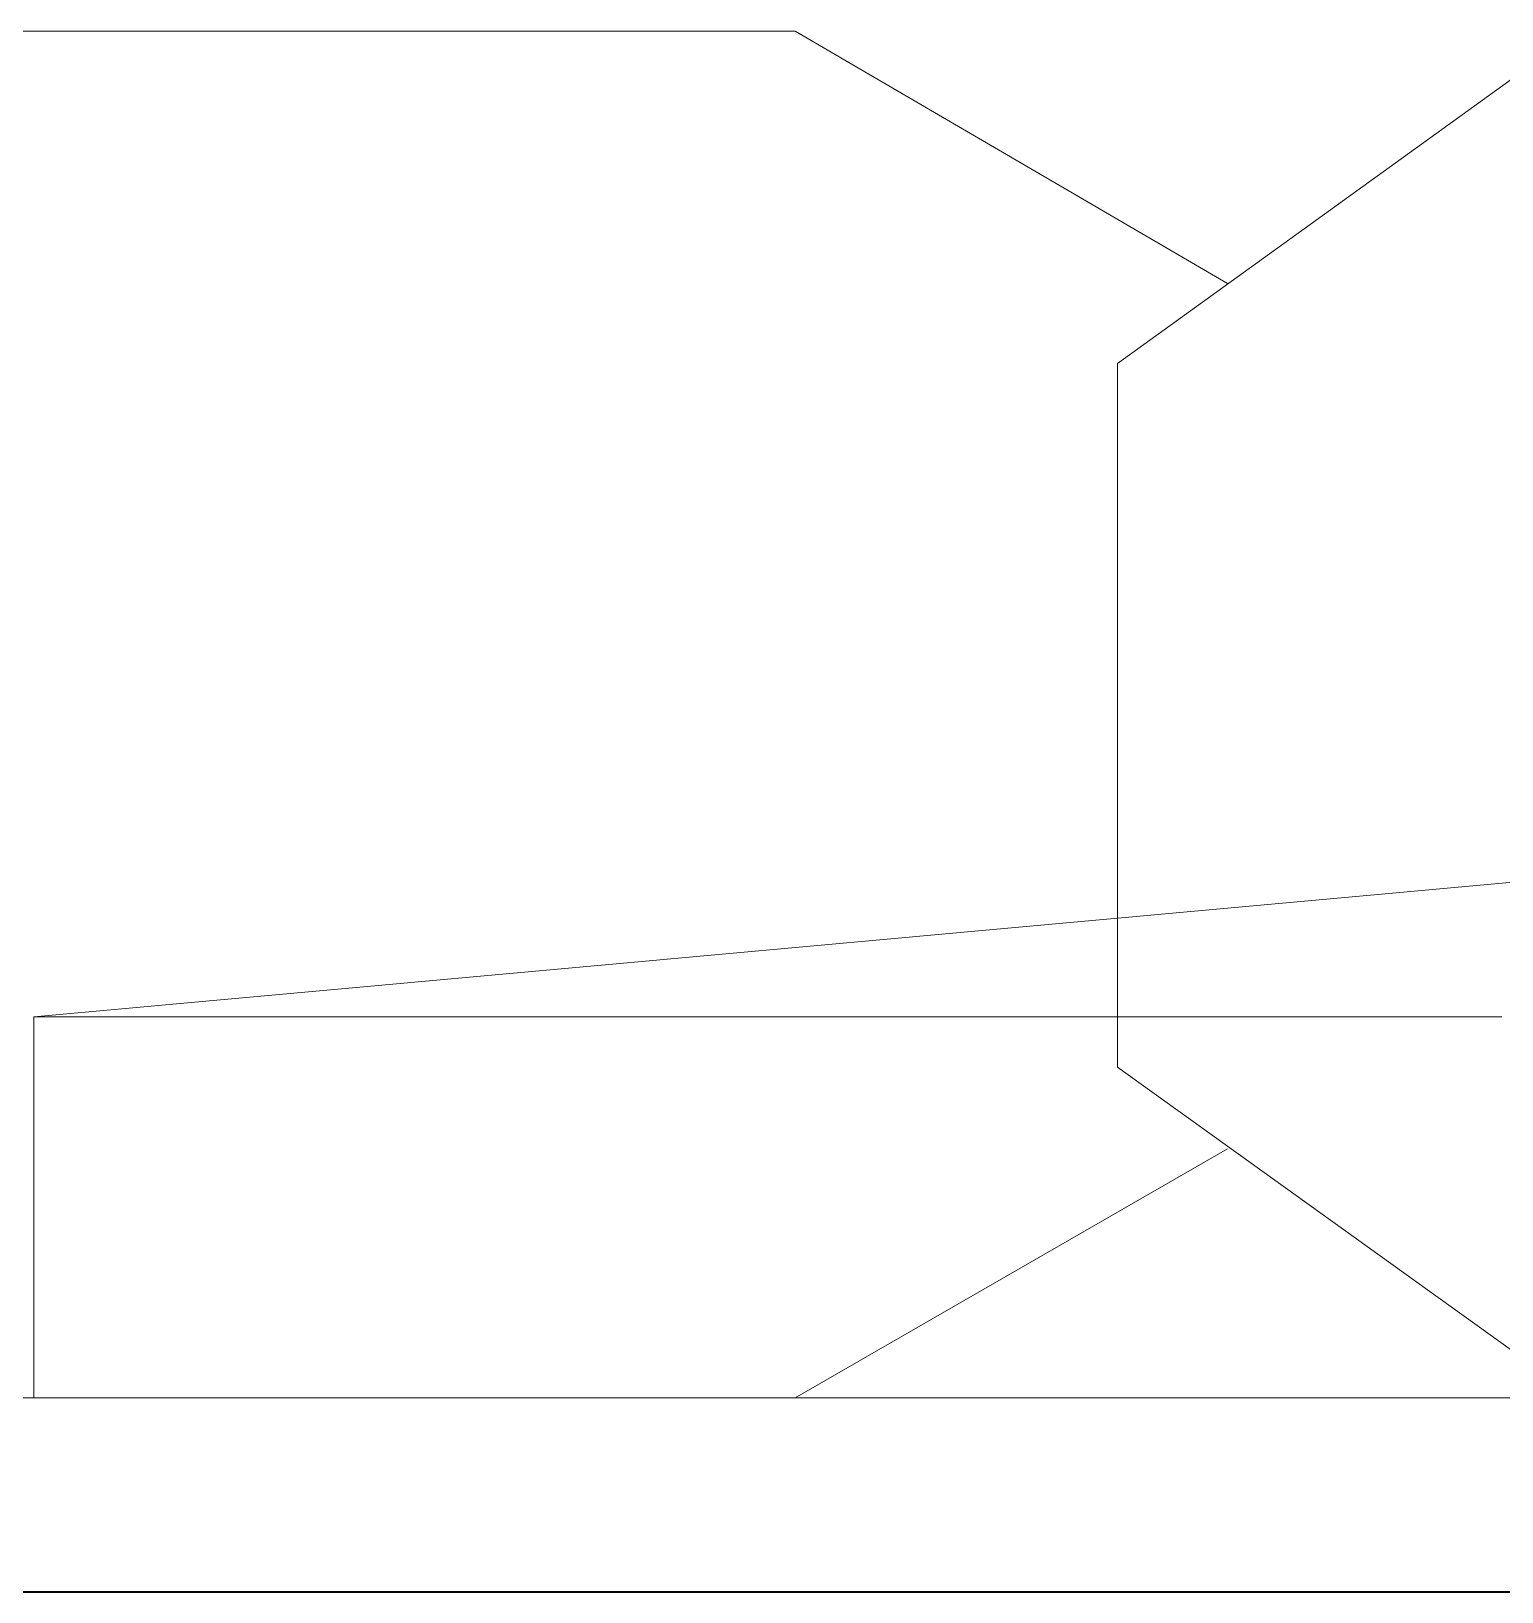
# Model space of a CAD drawing. Extents: x 65572 to 72871, y 30718 to 33858.
# Drawn here: x 66336.454 to 66340.242, y 33416.081 to 33420.102 of the extents above; entities that cross this region are included whole.
import ezdxf

# ---------------------------------------------------------------- set-up
doc = ezdxf.new("R2010")
doc.units = 0
doc.header["$LTSCALE"] = 0.5
doc.header["$MEASUREMENT"] = 0
doc.layers.get('0').update_dxf_attribs({"color": 20, "linetype": 'CONTINUOUS'})
for name, color, linetype, lineweight in [('Framing', 142, 'CONTINUOUS', 13), ('Layout', 154, 'CONTINUOUS', 5), ('Structure', 7, 'CONTINUOUS', 40)]:
    doc.layers.add(name, color=color, linetype=linetype, lineweight=lineweight)

# ---------------------------------------------------------------- blocks, each defined once
blk = doc.blocks.new('12fstg01')
at = {"color": 0, "linetype": 'ByBlock'}
for p, q in [((0.119707, 0.073992), (0.163991, 0.073992)), ((0.163991, 0.073992), (0.187379, 0.060338)), ((0.181428, 0.056002), (0.206338, 0.073992)), ((0.181428, 0.017898), (0.181428, 0.056002)), ((0.206338, 0), (0.181428, 0.017898)), ((0.163991, 0), (0.187379, 0.01347)), ((0.119707, 0), (0.163991, 0))]:
    blk.add_line(p, q, dxfattribs=at)

msp = doc.modelspace()

# ---------------------------------------------------------------- linework, layer by layer
at = {"layer": 'Framing'}
msp.add_line((65916.121008, 33416.58061), (66520.623975, 33416.58061), dxfattribs=at)
at = {"layer": 'Layout', "linetype": 'ByBlock'}
for p, q in [((66336.461139, 33417.562344), (66347.461193, 33418.562349)), ((66336.461139, 33416.58061), (66336.461139, 33417.562344))]:
    msp.add_line(p, q, dxfattribs=at)
at = {"layer": 'Layout', "linetype": 'ByBlock', "flags": 128}
msp.add_lwpolyline([(66336.461139, 33417.562344), (66336.46183, 33417.562344), (66336.46252, 33417.562344), (66336.463211, 33417.562344), (66336.463902, 33417.562344), (66336.464593, 33417.562344), (66336.465284, 33417.562344), (66336.465975, 33417.562344), (66336.466666, 33417.562344), (66336.467356, 33417.562344), (66336.468047, 33417.562344), (66336.468738, 33417.562344), (66336.469429, 33417.562344), (66336.47012, 33417.562344), (66336.470811, 33417.562344), (66336.471502, 33417.562344), (66336.472192, 33417.562344), (66336.472883, 33417.562344), (66336.473574, 33417.562344), (66336.474265, 33417.562344), (66336.474956, 33417.562344), (66336.475647, 33417.562344), (66336.476338, 33417.562344), (66336.477028, 33417.562344), (66336.477719, 33417.562344), (66336.47841, 33417.562344), (66336.479101, 33417.562344), (66336.479792, 33417.562344), (66336.480483, 33417.562344), (66336.481173, 33417.562344), (66336.481864, 33417.562344), (66336.482555, 33417.562344), (66336.483246, 33417.562344), (66336.483937, 33417.562344), (66336.484628, 33417.562344), (66336.485319, 33417.562344), (66336.486009, 33417.562344), (66336.4867, 33417.562344), (66336.487391, 33417.562344), (66336.488082, 33417.562344), (66336.488773, 33417.562344), (66336.489464, 33417.562344), (66336.490155, 33417.562344), (66336.490845, 33417.562344), (66336.491536, 33417.562344), (66336.492227, 33417.562344), (66336.492918, 33417.562344), (66336.493609, 33417.562344), (66336.4943, 33417.562344), (66336.494991, 33417.562344), (66336.495681, 33417.562344), (66336.496372, 33417.562344), (66336.497063, 33417.562344), (66336.497754, 33417.562344), (66336.498445, 33417.562344), (66336.499136, 33417.562344), (66336.499827, 33417.562344), (66336.500517, 33417.562344), (66336.501208, 33417.562344), (66336.501899, 33417.562344), (66336.50259, 33417.562344), (66336.503281, 33417.562344), (66336.503972, 33417.562344), (66336.504663, 33417.562344), (66336.505353, 33417.562344), (66336.506044, 33417.562344), (66336.506735, 33417.562344), (66336.507426, 33417.562344), (66336.508117, 33417.562344), (66336.508808, 33417.562344), (66336.509498, 33417.562344), (66336.510189, 33417.562344), (66336.51088, 33417.562344), (66336.511571, 33417.562344), (66336.512262, 33417.562344), (66336.512953, 33417.562344), (66336.513644, 33417.562344), (66336.514334, 33417.562344), (66336.515025, 33417.562344), (66336.515716, 33417.562344), (66336.516407, 33417.562344), (66336.517098, 33417.562344), (66336.517789, 33417.562344), (66336.51848, 33417.562344), (66336.51917, 33417.562344), (66336.519861, 33417.562344), (66336.520552, 33417.562344), (66336.521243, 33417.562344), (66336.521934, 33417.562344), (66336.522625, 33417.562344), (66336.523316, 33417.562344), (66336.524006, 33417.562344), (66336.524697, 33417.562344), (66336.525388, 33417.562344), (66336.526079, 33417.562344), (66336.52677, 33417.562344), (66336.527461, 33417.562344), (66336.528152, 33417.562344), (66336.528842, 33417.562344), (66336.529533, 33417.562344), (66336.530224, 33417.562344), (66336.530915, 33417.562344), (66336.531606, 33417.562344), (66336.532297, 33417.562344), (66336.532987, 33417.562344), (66336.533678, 33417.562344), (66336.534369, 33417.562344), (66336.53506, 33417.562344), (66336.535751, 33417.562344), (66336.536442, 33417.562344), (66336.537133, 33417.562344), (66336.537823, 33417.562344), (66336.538514, 33417.562344), (66336.539205, 33417.562344), (66336.539896, 33417.562344), (66336.540587, 33417.562344), (66336.541278, 33417.562344), (66336.541969, 33417.562344), (66336.542659, 33417.562344), (66336.54335, 33417.562344), (66336.544041, 33417.562344), (66336.544732, 33417.562344), (66336.545423, 33417.562344), (66336.546114, 33417.562344), (66336.546805, 33417.562344), (66336.547495, 33417.562344), (66336.548186, 33417.562344), (66336.548877, 33417.562344), (66336.549568, 33417.562344), (66336.550259, 33417.562344), (66336.55095, 33417.562344), (66336.551641, 33417.562344), (66336.552331, 33417.562344), (66336.553022, 33417.562344), (66336.553713, 33417.562344), (66336.554404, 33417.562344), (66336.555095, 33417.562344), (66336.555786, 33417.562344), (66336.556476, 33417.562344), (66336.557167, 33417.562344), (66336.557858, 33417.562344), (66336.558549, 33417.562344), (66336.55924, 33417.562344), (66336.559931, 33417.562344), (66336.560622, 33417.562344), (66336.561312, 33417.562344), (66336.562003, 33417.562344), (66336.562694, 33417.562344), (66336.563385, 33417.562344), (66336.564076, 33417.562344), (66336.564767, 33417.562344), (66336.565458, 33417.562344), (66336.566148, 33417.562344), (66336.566839, 33417.562344), (66336.56753, 33417.562344), (66336.568221, 33417.562344), (66336.568912, 33417.562344), (66336.569603, 33417.562344), (66336.570294, 33417.562344), (66336.570984, 33417.562344), (66336.571675, 33417.562344), (66336.572366, 33417.562344), (66336.573057, 33417.562344), (66336.573748, 33417.562344), (66336.574439, 33417.562344), (66336.57513, 33417.562344), (66336.57582, 33417.562344), (66336.576511, 33417.562344), (66336.577202, 33417.562344), (66336.577893, 33417.562344), (66336.578584, 33417.562344), (66336.579275, 33417.562344), (66336.579965, 33417.562344), (66336.580656, 33417.562344), (66336.581347, 33417.562344), (66336.582038, 33417.562344), (66336.582729, 33417.562344), (66336.58342, 33417.562344), (66336.584111, 33417.562344), (66336.584801, 33417.562344), (66336.585492, 33417.562344), (66336.586183, 33417.562344), (66336.586874, 33417.562344), (66336.587565, 33417.562344), (66336.588256, 33417.562344), (66336.588947, 33417.562344), (66336.589637, 33417.562344), (66336.590328, 33417.562344), (66336.591019, 33417.562344), (66336.59171, 33417.562344), (66336.592401, 33417.562344), (66336.593092, 33417.562344), (66336.593783, 33417.562344), (66336.594473, 33417.562344), (66336.595164, 33417.562344), (66336.595855, 33417.562344), (66336.596546, 33417.562344), (66336.597237, 33417.562344), (66336.597928, 33417.562344), (66336.598619, 33417.562344), (66336.599309, 33417.562344), (66336.6, 33417.562344), (66336.600691, 33417.562344), (66336.601382, 33417.562344), (66336.602073, 33417.562344), (66336.602764, 33417.562344), (66336.603454, 33417.562344), (66336.604145, 33417.562344), (66336.604836, 33417.562344), (66336.605527, 33417.562344), (66336.606218, 33417.562344), (66336.606909, 33417.562344), (66336.6076, 33417.562344), (66336.60829, 33417.562344), (66336.608981, 33417.562344), (66336.609672, 33417.562344), (66336.610363, 33417.562344), (66336.611054, 33417.562344), (66336.611745, 33417.562344), (66336.612436, 33417.562344), (66336.613126, 33417.562344), (66336.613817, 33417.562344), (66336.614508, 33417.562344), (66336.615199, 33417.562344), (66336.61589, 33417.562344), (66336.616581, 33417.562344), (66336.617272, 33417.562344), (66336.617962, 33417.562344), (66336.618653, 33417.562344), (66336.619344, 33417.562344), (66336.620035, 33417.562344), (66336.620726, 33417.562344), (66336.621417, 33417.562344), (66336.622108, 33417.562344), (66336.622798, 33417.562344), (66336.623489, 33417.562344), (66336.62418, 33417.562344), (66336.624871, 33417.562344), (66336.625562, 33417.562344), (66336.626253, 33417.562344), (66336.626944, 33417.562344), (66336.627634, 33417.562344), (66336.628325, 33417.562344), (66336.629016, 33417.562344), (66336.629707, 33417.562344), (66336.630398, 33417.562344), (66336.631089, 33417.562344), (66336.631779, 33417.562344), (66336.63247, 33417.562344), (66336.633161, 33417.562344), (66336.633852, 33417.562344), (66336.634543, 33417.562344), (66336.635234, 33417.562344), (66336.635925, 33417.562344), (66336.636615, 33417.562344), (66336.637306, 33417.562344), (66336.637997, 33417.562344), (66336.638688, 33417.562344), (66336.639379, 33417.562344), (66336.64007, 33417.562344), (66336.640761, 33417.562344), (66336.641451, 33417.562344), (66336.642142, 33417.562344), (66336.642833, 33417.562344), (66336.643524, 33417.562344), (66336.644215, 33417.562344), (66336.644906, 33417.562344), (66336.645597, 33417.562344), (66336.646287, 33417.562344), (66336.646978, 33417.562344), (66336.647669, 33417.562344), (66336.64836, 33417.562344), (66336.649051, 33417.562344), (66336.649742, 33417.562344), (66336.650433, 33417.562344), (66336.651123, 33417.562344), (66336.651814, 33417.562344), (66336.652505, 33417.562344), (66336.653196, 33417.562344), (66336.653887, 33417.562344), (66336.654578, 33417.562344), (66336.655268, 33417.562344), (66336.655959, 33417.562344), (66336.65665, 33417.562344), (66336.657341, 33417.562344), (66336.658032, 33417.562344), (66336.658723, 33417.562344), (66336.659414, 33417.562344), (66336.660104, 33417.562344), (66336.660795, 33417.562344), (66336.661486, 33417.562344), (66336.662177, 33417.562344), (66336.662868, 33417.562344), (66336.663559, 33417.562344), (66336.66425, 33417.562344), (66336.66494, 33417.562344), (66336.665631, 33417.562344), (66336.666322, 33417.562344), (66336.667013, 33417.562344), (66336.667704, 33417.562344), (66336.668395, 33417.562344), (66336.669086, 33417.562344), (66336.669776, 33417.562344), (66336.670467, 33417.562344), (66336.671158, 33417.562344), (66336.671849, 33417.562344), (66336.67254, 33417.562344), (66336.673231, 33417.562344), (66336.673922, 33417.562344), (66336.674612, 33417.562344), (66336.675303, 33417.562344), (66336.675994, 33417.562344), (66336.676685, 33417.562344), (66336.677376, 33417.562344), (66336.678067, 33417.562344), (66336.678757, 33417.562344), (66336.679448, 33417.562344), (66336.680139, 33417.562344), (66336.68083, 33417.562344), (66336.681521, 33417.562344), (66336.682212, 33417.562344), (66336.682903, 33417.562344), (66336.683593, 33417.562344), (66336.684284, 33417.562344), (66336.684975, 33417.562344), (66336.685666, 33417.562344), (66336.686357, 33417.562344), (66336.687048, 33417.562344), (66336.687739, 33417.562344), (66336.688429, 33417.562344), (66336.68912, 33417.562344), (66336.689811, 33417.562344), (66336.690502, 33417.562344), (66336.691193, 33417.562344), (66336.691884, 33417.562344), (66336.692575, 33417.562344), (66336.693265, 33417.562344), (66336.693956, 33417.562344), (66336.694647, 33417.562344), (66336.695338, 33417.562344), (66336.696029, 33417.562344), (66336.69672, 33417.562344), (66336.697411, 33417.562344), (66336.698101, 33417.562344), (66336.698792, 33417.562344), (66336.699483, 33417.562344), (66336.700174, 33417.562344), (66336.700865, 33417.562344), (66336.701556, 33417.562344), (66336.702246, 33417.562344), (66336.702937, 33417.562344), (66336.703628, 33417.562344), (66336.704319, 33417.562344), (66336.70501, 33417.562344), (66336.705701, 33417.562344), (66336.706392, 33417.562344), (66336.707082, 33417.562344), (66336.707773, 33417.562344), (66336.708464, 33417.562344), (66336.709155, 33417.562344), (66336.709846, 33417.562344), (66336.710537, 33417.562344), (66336.711228, 33417.562344), (66336.711918, 33417.562344), (66336.712609, 33417.562344), (66336.7133, 33417.562344), (66336.713991, 33417.562344), (66336.714682, 33417.562344), (66336.715373, 33417.562344), (66336.716064, 33417.562344), (66336.716754, 33417.562344), (66336.717445, 33417.562344), (66336.718136, 33417.562344), (66336.718827, 33417.562344), (66336.719518, 33417.562344), (66336.720209, 33417.562344), (66336.7209, 33417.562344), (66336.72159, 33417.562344), (66336.722281, 33417.562344), (66336.722972, 33417.562344), (66336.723663, 33417.562344), (66336.724354, 33417.562344), (66336.725045, 33417.562344), (66336.725735, 33417.562344), (66336.726426, 33417.562344), (66336.727117, 33417.562344), (66336.727808, 33417.562344), (66336.728499, 33417.562344), (66336.72919, 33417.562344), (66336.729881, 33417.562344), (66336.730571, 33417.562344), (66336.731262, 33417.562344), (66336.731953, 33417.562344), (66336.732644, 33417.562344), (66336.733335, 33417.562344), (66336.734026, 33417.562344), (66336.734717, 33417.562344), (66336.735407, 33417.562344), (66336.736098, 33417.562344), (66336.736789, 33417.562344), (66336.73748, 33417.562344), (66336.738171, 33417.562344), (66336.738862, 33417.562344), (66336.739553, 33417.562344), (66336.740243, 33417.562344), (66336.740934, 33417.562344), (66336.741625, 33417.562344), (66336.742316, 33417.562344), (66336.743007, 33417.562344), (66336.743698, 33417.562344), (66336.744389, 33417.562344), (66336.745079, 33417.562344), (66336.74577, 33417.562344), (66336.746461, 33417.562344), (66336.747152, 33417.562344), (66336.747843, 33417.562344), (66336.748534, 33417.562344), (66336.749225, 33417.562344), (66336.749915, 33417.562344), (66336.750606, 33417.562344), (66336.751297, 33417.562344), (66336.751988, 33417.562344), (66336.752679, 33417.562344), (66336.75337, 33417.562344), (66336.75406, 33417.562344), (66336.754751, 33417.562344), (66336.755442, 33417.562344), (66336.756133, 33417.562344), (66336.756824, 33417.562344), (66336.757515, 33417.562344), (66336.758206, 33417.562344), (66336.758896, 33417.562344), (66336.759587, 33417.562344), (66336.760278, 33417.562344), (66336.760969, 33417.562344), (66336.76166, 33417.562344), (66336.763024, 33417.562344), (66336.765062, 33417.562344), (66336.7671, 33417.562344), (66336.769138, 33417.562344), (66336.771176, 33417.562344), (66336.773214, 33417.562344), (66336.775252, 33417.562344), (66336.77729, 33417.562344), (66336.779328, 33417.562344), (66336.781365, 33417.562344), (66336.783403, 33417.562344), (66336.785441, 33417.562344), (66336.787479, 33417.562344), (66336.789517, 33417.562344), (66336.791555, 33417.562344), (66336.793593, 33417.562344), (66336.795631, 33417.562344), (66336.797669, 33417.562344), (66336.799707, 33417.562344), (66336.801745, 33417.562344), (66336.803783, 33417.562344), (66336.805821, 33417.562344), (66336.807858, 33417.562344), (66336.809896, 33417.562344), (66336.811934, 33417.562344), (66336.813972, 33417.562344), (66336.81601, 33417.562344), (66336.818048, 33417.562344), (66336.820086, 33417.562344), (66336.822124, 33417.562344), (66336.824162, 33417.562344), (66336.8262, 33417.562344), (66336.828238, 33417.562344), (66336.830276, 33417.562344), (66336.832313, 33417.562344), (66336.834351, 33417.562344), (66336.836389, 33417.562344), (66336.838427, 33417.562344), (66336.840465, 33417.562344), (66336.842503, 33417.562344), (66336.844541, 33417.562344), (66336.846579, 33417.562344), (66336.848617, 33417.562344), (66336.850655, 33417.562344), (66336.852693, 33417.562344), (66336.854731, 33417.562344), (66336.856768, 33417.562344), (66336.858806, 33417.562344), (66336.860844, 33417.562344), (66336.862882, 33417.562344), (66336.86492, 33417.562344), (66336.866958, 33417.562344), (66336.868996, 33417.562344), (66336.871034, 33417.562344), (66336.873072, 33417.562344), (66336.87511, 33417.562344), (66336.877148, 33417.562344), (66336.879186, 33417.562344), (66336.881223, 33417.562344), (66336.883261, 33417.562344), (66336.885299, 33417.562344), (66336.887337, 33417.562344), (66336.889375, 33417.562344), (66336.891413, 33417.562344), (66336.893451, 33417.562344), (66336.895489, 33417.562344), (66336.897527, 33417.562344), (66336.899565, 33417.562344), (66336.901603, 33417.562344), (66336.903641, 33417.562344), (66336.905678, 33417.562344), (66336.907716, 33417.562344), (66336.909754, 33417.562344), (66336.911792, 33417.562344), (66336.91383, 33417.562344), (66336.915868, 33417.562344), (66336.917906, 33417.562344), (66336.919944, 33417.562344), (66336.921982, 33417.562344), (66336.92402, 33417.562344), (66336.926058, 33417.562344), (66336.928096, 33417.562344), (66336.930133, 33417.562344), (66336.932171, 33417.562344), (66336.934209, 33417.562344), (66336.936247, 33417.562344), (66336.938285, 33417.562344), (66336.940323, 33417.562344), (66336.942361, 33417.562344), (66336.944399, 33417.562344), (66336.946437, 33417.562344), (66336.948475, 33417.562344), (66336.950513, 33417.562344), (66336.952551, 33417.562344), (66336.954588, 33417.562344), (66336.956626, 33417.562344), (66336.958664, 33417.562344), (66336.960702, 33417.562344), (66336.96274, 33417.562344), (66336.964778, 33417.562344), (66336.966816, 33417.562344), (66336.968854, 33417.562344), (66336.970892, 33417.562344), (66336.97293, 33417.562344), (66336.974968, 33417.562344), (66336.977006, 33417.562344), (66336.979043, 33417.562344), (66336.981081, 33417.562344), (66336.983119, 33417.562344), (66336.985157, 33417.562344), (66336.987195, 33417.562344), (66336.989233, 33417.562344), (66336.991271, 33417.562344), (66336.993309, 33417.562344), (66336.995347, 33417.562344), (66336.997385, 33417.562344), (66336.999423, 33417.562344), (66337.001461, 33417.562344), (66337.003498, 33417.562344), (66337.005536, 33417.562344), (66337.007574, 33417.562344), (66337.009612, 33417.562344), (66337.01165, 33417.562344), (66337.013688, 33417.562344), (66337.015726, 33417.562344), (66337.017764, 33417.562344), (66337.019802, 33417.562344), (66337.02184, 33417.562344), (66337.023878, 33417.562344), (66337.025916, 33417.562344), (66337.027953, 33417.562344), (66337.029991, 33417.562344), (66337.032029, 33417.562344), (66337.034067, 33417.562344), (66337.036105, 33417.562344), (66337.038143, 33417.562344), (66337.040181, 33417.562344), (66337.042219, 33417.562344), (66337.044257, 33417.562344), (66337.046295, 33417.562344), (66337.048333, 33417.562344), (66337.050371, 33417.562344), (66337.052408, 33417.562344), (66337.054446, 33417.562344), (66337.056484, 33417.562344), (66337.058522, 33417.562344), (66337.06056, 33417.562344), (66337.062598, 33417.562344), (66337.064636, 33417.562344), (66337.066674, 33417.562344), (66337.068712, 33417.562344), (66337.07075, 33417.562344), (66337.072788, 33417.562344), (66337.074826, 33417.562344), (66337.076863, 33417.562344), (66337.078901, 33417.562344), (66337.080939, 33417.562344), (66337.082977, 33417.562344), (66337.085015, 33417.562344), (66337.087053, 33417.562344), (66337.089091, 33417.562344), (66337.091129, 33417.562344), (66337.093167, 33417.562344), (66337.095205, 33417.562344), (66337.097243, 33417.562344), (66337.099281, 33417.562344), (66337.101318, 33417.562344), (66337.103356, 33417.562344), (66337.105394, 33417.562344), (66337.107432, 33417.562344), (66337.10947, 33417.562344), (66337.111508, 33417.562344), (66337.113546, 33417.562344), (66337.115584, 33417.562344), (66337.117622, 33417.562344), (66337.11966, 33417.562344), (66337.121698, 33417.562344), (66337.123736, 33417.562344), (66337.125773, 33417.562344), (66337.127811, 33417.562344), (66337.129849, 33417.562344), (66337.131887, 33417.562344), (66337.133925, 33417.562344), (66337.135963, 33417.562344), (66337.138001, 33417.562344), (66337.140039, 33417.562344), (66337.142077, 33417.562344), (66337.144115, 33417.562344), (66337.146153, 33417.562344), (66337.148191, 33417.562344), (66337.150228, 33417.562344), (66337.152266, 33417.562344), (66337.154304, 33417.562344), (66337.156342, 33417.562344), (66337.15838, 33417.562344), (66337.160418, 33417.562344), (66337.162456, 33417.562344), (66337.164494, 33417.562344), (66337.166532, 33417.562344), (66337.16857, 33417.562344), (66337.170608, 33417.562344), (66337.172646, 33417.562344), (66337.174683, 33417.562344), (66337.176721, 33417.562344), (66337.178759, 33417.562344), (66337.180797, 33417.562344), (66337.182835, 33417.562344), (66337.184873, 33417.562344), (66337.186911, 33417.562344), (66337.188949, 33417.562344), (66337.190987, 33417.562344), (66337.193025, 33417.562344), (66337.195063, 33417.562344), (66337.197101, 33417.562344), (66337.199138, 33417.562344), (66337.201176, 33417.562344), (66337.203214, 33417.562344), (66337.205252, 33417.562344), (66337.20729, 33417.562344), (66337.209328, 33417.562344), (66337.211366, 33417.562344), (66337.213404, 33417.562344), (66337.215442, 33417.562344), (66337.21748, 33417.562344), (66337.219518, 33417.562344), (66337.221556, 33417.562344), (66337.223594, 33417.562344), (66337.225631, 33417.562344), (66337.227669, 33417.562344), (66337.229707, 33417.562344), (66337.231745, 33417.562344), (66337.233783, 33417.562344), (66337.235821, 33417.562344), (66337.237859, 33417.562344), (66337.239897, 33417.562344), (66337.241935, 33417.562344), (66337.243973, 33417.562344), (66337.246011, 33417.562344), (66337.248049, 33417.562344), (66337.250086, 33417.562344), (66337.252124, 33417.562344), (66337.254162, 33417.562344), (66337.2562, 33417.562344), (66337.258238, 33417.562344), (66337.260276, 33417.562344), (66337.262314, 33417.562344), (66337.264352, 33417.562344), (66337.26639, 33417.562344), (66337.268428, 33417.562344), (66337.270466, 33417.562344), (66337.272504, 33417.562344), (66337.274541, 33417.562344), (66337.276579, 33417.562344), (66337.278617, 33417.562344), (66337.280655, 33417.562344), (66337.282693, 33417.562344), (66337.284731, 33417.562344), (66337.286769, 33417.562344), (66337.288807, 33417.562344), (66337.290845, 33417.562344), (66337.292883, 33417.562344), (66337.294921, 33417.562344), (66337.296959, 33417.562344), (66337.298996, 33417.562344), (66337.301034, 33417.562344), (66337.303072, 33417.562344), (66337.30511, 33417.562344), (66337.307148, 33417.562344), (66337.309186, 33417.562344), (66337.311224, 33417.562344), (66337.313262, 33417.562344), (66337.3153, 33417.562344), (66337.317338, 33417.562344), (66337.319376, 33417.562344), (66337.321414, 33417.562344), (66337.323451, 33417.562344), (66337.325489, 33417.562344), (66337.327527, 33417.562344), (66337.329565, 33417.562344), (66337.331603, 33417.562344), (66337.333641, 33417.562344), (66337.335679, 33417.562344), (66337.337717, 33417.562344), (66337.339755, 33417.562344), (66337.341793, 33417.562344), (66337.343831, 33417.562344), (66337.345869, 33417.562344), (66337.347906, 33417.562344), (66337.349944, 33417.562344), (66337.351982, 33417.562344), (66337.35402, 33417.562344), (66337.356058, 33417.562344), (66337.358096, 33417.562344), (66337.360134, 33417.562344), (66337.362172, 33417.562344), (66337.36421, 33417.562344), (66337.366248, 33417.562344), (66337.368286, 33417.562344), (66337.370324, 33417.562344), (66337.372361, 33417.562344), (66337.374399, 33417.562344), (66337.376437, 33417.562344), (66337.378475, 33417.562344), (66337.380513, 33417.562344), (66337.382551, 33417.562344), (66337.384589, 33417.562344), (66337.386627, 33417.562344), (66337.388665, 33417.562344), (66337.390703, 33417.562344), (66337.392741, 33417.562344), (66337.394779, 33417.562344), (66337.396816, 33417.562344), (66337.398854, 33417.562344), (66337.400892, 33417.562344), (66337.40293, 33417.562344), (66337.404968, 33417.562344), (66337.407006, 33417.562344), (66337.409044, 33417.562344), (66337.411082, 33417.562344), (66337.41312, 33417.562344), (66337.415158, 33417.562344), (66337.417196, 33417.562344), (66337.419234, 33417.562344), (66337.421271, 33417.562344), (66337.423309, 33417.562344), (66337.425347, 33417.562344), (66337.427385, 33417.562344), (66337.429423, 33417.562344), (66337.431461, 33417.562344), (66337.433499, 33417.562344), (66337.435537, 33417.562344), (66337.437575, 33417.562344), (66337.439613, 33417.562344), (66337.441651, 33417.562344), (66337.443689, 33417.562344), (66337.445726, 33417.562344), (66337.447764, 33417.562344), (66337.449802, 33417.562344), (66337.45184, 33417.562344), (66337.453878, 33417.562344), (66337.455916, 33417.562344), (66337.457954, 33417.562344), (66337.459992, 33417.562344), (66337.46203, 33417.562344), (66337.464068, 33417.562344), (66337.466106, 33417.562344), (66337.468144, 33417.562344), (66337.470181, 33417.562344), (66337.472219, 33417.562344), (66337.474257, 33417.562344), (66337.476295, 33417.562344), (66337.478333, 33417.562344), (66337.480371, 33417.562344), (66337.482409, 33417.562344), (66337.484447, 33417.562344), (66337.486485, 33417.562344), (66337.488523, 33417.562344), (66337.490561, 33417.562344), (66337.492599, 33417.562344), (66337.494636, 33417.562344), (66337.496674, 33417.562344), (66337.498712, 33417.562344), (66337.50075, 33417.562344), (66337.502788, 33417.562344), (66337.504826, 33417.562344), (66337.506864, 33417.562344), (66337.508902, 33417.562344), (66337.51094, 33417.562344), (66337.512978, 33417.562344), (66337.515016, 33417.562344), (66337.517054, 33417.562344), (66337.519091, 33417.562344), (66337.521129, 33417.562344), (66337.523167, 33417.562344), (66337.525205, 33417.562344), (66337.527243, 33417.562344), (66337.529281, 33417.562344), (66337.531319, 33417.562344), (66337.533357, 33417.562344), (66337.535395, 33417.562344), (66337.537433, 33417.562344), (66337.539471, 33417.562344), (66337.541509, 33417.562344), (66337.543546, 33417.562344), (66337.545584, 33417.562344), (66337.547622, 33417.562344), (66337.54966, 33417.562344), (66337.551698, 33417.562344), (66337.553736, 33417.562344), (66337.555774, 33417.562344), (66337.557812, 33417.562344), (66337.55985, 33417.562344), (66337.561888, 33417.562344), (66337.563926, 33417.562344), (66337.565964, 33417.562344), (66337.568001, 33417.562344), (66337.570039, 33417.562344), (66337.572077, 33417.562344), (66337.574115, 33417.562344), (66337.576153, 33417.562344), (66337.578191, 33417.562344), (66337.580229, 33417.562344), (66337.582267, 33417.562344), (66337.584305, 33417.562344), (66337.586343, 33417.562344), (66337.588381, 33417.562344), (66337.590419, 33417.562344), (66337.592456, 33417.562344), (66337.594494, 33417.562344), (66337.596532, 33417.562344), (66337.59857, 33417.562344), (66337.600608, 33417.562344), (66337.602646, 33417.562344), (66337.604684, 33417.562344), (66337.606722, 33417.562344), (66337.60876, 33417.562344), (66337.610798, 33417.562344), (66337.612836, 33417.562344), (66337.614874, 33417.562344), (66337.616911, 33417.562344), (66337.618949, 33417.562344), (66337.620987, 33417.562344), (66337.623025, 33417.562344), (66337.625063, 33417.562344), (66337.627101, 33417.562344), (66337.629139, 33417.562344), (66337.631177, 33417.562344), (66337.633215, 33417.562344), (66337.635253, 33417.562344), (66337.637291, 33417.562344), (66337.639329, 33417.562344), (66337.641367, 33417.562344), (66337.643404, 33417.562344), (66337.645442, 33417.562344), (66337.64748, 33417.562344), (66337.649518, 33417.562344), (66337.652801, 33417.562344), (66337.656084, 33417.562344), (66337.659367, 33417.562344), (66337.662649, 33417.562344), (66337.665932, 33417.562344), (66337.669215, 33417.562344), (66337.672498, 33417.562344), (66337.675781, 33417.562344), (66337.679063, 33417.562344), (66337.682346, 33417.562344), (66337.685629, 33417.562344), (66337.688912, 33417.562344), (66337.692194, 33417.562344), (66337.695477, 33417.562344), (66337.69876, 33417.562344), (66337.702043, 33417.562344), (66337.705326, 33417.562344), (66337.708608, 33417.562344), (66337.711891, 33417.562344), (66337.715174, 33417.562344), (66337.718457, 33417.562344), (66337.72174, 33417.562344), (66337.725022, 33417.562344), (66337.728305, 33417.562344), (66337.731588, 33417.562344), (66337.734871, 33417.562344), (66337.738154, 33417.562344), (66337.741436, 33417.562344), (66337.744719, 33417.562344), (66337.748002, 33417.562344), (66337.751285, 33417.562344), (66337.754567, 33417.562344), (66337.75785, 33417.562344), (66337.761133, 33417.562344), (66337.764416, 33417.562344), (66337.767699, 33417.562344), (66337.770981, 33417.562344), (66337.774264, 33417.562344), (66337.777547, 33417.562344), (66337.78083, 33417.562344), (66337.784113, 33417.562344), (66337.787395, 33417.562344), (66337.790678, 33417.562344), (66337.793961, 33417.562344), (66337.797244, 33417.562344), (66337.800527, 33417.562344), (66337.803809, 33417.562344), (66337.807092, 33417.562344), (66337.810375, 33417.562344), (66337.813658, 33417.562344), (66337.816941, 33417.562344), (66337.820223, 33417.562344), (66337.823506, 33417.562344), (66337.826789, 33417.562344), (66337.830072, 33417.562344), (66337.833354, 33417.562344), (66337.836637, 33417.562344), (66337.83992, 33417.562344), (66337.843203, 33417.562344), (66337.846486, 33417.562344), (66337.849768, 33417.562344), (66337.853051, 33417.562344), (66337.856334, 33417.562344), (66337.859617, 33417.562344), (66337.8629, 33417.562344), (66337.866182, 33417.562344), (66337.869465, 33417.562344), (66337.872748, 33417.562344), (66337.876031, 33417.562344), (66337.879314, 33417.562344), (66337.882596, 33417.562344), (66337.885879, 33417.562344), (66337.889162, 33417.562344), (66337.892445, 33417.562344), (66337.895728, 33417.562344), (66337.89901, 33417.562344), (66337.902293, 33417.562344), (66337.905576, 33417.562344), (66337.908859, 33417.562344), (66337.912141, 33417.562344), (66337.915424, 33417.562344), (66337.918707, 33417.562344), (66337.92199, 33417.562344), (66337.925273, 33417.562344), (66337.928555, 33417.562344), (66337.931838, 33417.562344), (66337.935121, 33417.562344), (66337.938404, 33417.562344), (66337.941687, 33417.562344), (66337.944969, 33417.562344), (66337.948252, 33417.562344), (66337.951535, 33417.562344), (66337.954818, 33417.562344), (66337.958101, 33417.562344), (66337.961383, 33417.562344), (66337.964666, 33417.562344), (66337.967949, 33417.562344), (66337.971232, 33417.562344), (66337.974515, 33417.562344), (66337.977797, 33417.562344), (66337.98108, 33417.562344), (66337.984363, 33417.562344), (66337.987646, 33417.562344), (66337.990928, 33417.562344), (66337.994211, 33417.562344), (66337.997494, 33417.562344), (66338.000777, 33417.562344), (66338.00406, 33417.562344), (66338.007342, 33417.562344), (66338.010625, 33417.562344), (66338.013908, 33417.562344), (66338.017191, 33417.562344), (66338.020474, 33417.562344), (66338.023756, 33417.562344), (66338.027039, 33417.562344), (66338.030322, 33417.562344), (66338.033605, 33417.562344), (66338.036888, 33417.562344), (66338.04017, 33417.562344), (66338.043453, 33417.562344), (66338.046736, 33417.562344), (66338.050019, 33417.562344), (66338.053302, 33417.562344), (66338.056584, 33417.562344), (66338.059867, 33417.562344), (66338.06315, 33417.562344), (66338.066433, 33417.562344), (66338.069715, 33417.562344), (66338.072998, 33417.562344), (66338.076281, 33417.562344), (66338.079564, 33417.562344), (66338.082847, 33417.562344), (66338.086129, 33417.562344), (66338.089412, 33417.562344), (66338.092695, 33417.562344), (66338.095978, 33417.562344), (66338.099261, 33417.562344), (66338.102543, 33417.562344), (66338.105826, 33417.562344), (66338.109109, 33417.562344), (66338.112392, 33417.562344), (66338.115675, 33417.562344), (66338.118957, 33417.562344), (66338.12224, 33417.562344), (66338.125523, 33417.562344), (66338.128806, 33417.562344), (66338.132089, 33417.562344), (66338.135371, 33417.562344), (66338.138654, 33417.562344), (66338.141937, 33417.562344), (66338.14522, 33417.562344), (66338.148502, 33417.562344), (66338.151785, 33417.562344), (66338.155068, 33417.562344), (66338.158351, 33417.562344), (66338.161634, 33417.562344), (66338.164916, 33417.562344), (66338.168199, 33417.562344), (66338.171482, 33417.562344), (66338.174765, 33417.562344), (66338.178048, 33417.562344), (66338.18133, 33417.562344), (66338.184613, 33417.562344), (66338.187896, 33417.562344), (66338.191179, 33417.562344), (66338.194462, 33417.562344), (66338.197744, 33417.562344), (66338.201027, 33417.562344), (66338.20431, 33417.562344), (66338.207593, 33417.562344), (66338.210875, 33417.562344), (66338.214158, 33417.562344), (66338.217441, 33417.562344), (66338.220724, 33417.562344), (66338.224007, 33417.562344), (66338.227289, 33417.562344), (66338.230572, 33417.562344), (66338.233855, 33417.562344), (66338.237138, 33417.562344), (66338.240421, 33417.562344), (66338.243703, 33417.562344), (66338.246986, 33417.562344), (66338.250269, 33417.562344), (66338.253552, 33417.562344), (66338.256835, 33417.562344), (66338.260117, 33417.562344), (66338.2634, 33417.562344), (66338.266683, 33417.562344), (66338.269966, 33417.562344), (66338.273249, 33417.562344), (66338.276531, 33417.562344), (66338.279814, 33417.562344), (66338.283097, 33417.562344), (66338.28638, 33417.562344), (66338.289662, 33417.562344), (66338.292945, 33417.562344), (66338.296228, 33417.562344), (66338.299511, 33417.562344), (66338.302794, 33417.562344), (66338.306076, 33417.562344), (66338.309359, 33417.562344), (66338.312642, 33417.562344), (66338.315925, 33417.562344), (66338.319208, 33417.562344), (66338.32249, 33417.562344), (66338.325773, 33417.562344), (66338.329056, 33417.562344), (66338.332339, 33417.562344), (66338.335622, 33417.562344), (66338.338904, 33417.562344), (66338.342187, 33417.562344), (66338.34547, 33417.562344), (66338.348753, 33417.562344), (66338.352036, 33417.562344), (66338.355318, 33417.562344), (66338.358601, 33417.562344), (66338.361884, 33417.562344), (66338.365167, 33417.562344), (66338.368449, 33417.562344), (66338.371732, 33417.562344), (66338.375015, 33417.562344), (66338.378298, 33417.562344), (66338.381581, 33417.562344), (66338.384863, 33417.562344), (66338.388146, 33417.562344), (66338.391429, 33417.562344), (66338.394712, 33417.562344), (66338.397995, 33417.562344), (66338.401277, 33417.562344), (66338.40456, 33417.562344), (66338.407843, 33417.562344), (66338.411126, 33417.562344), (66338.414409, 33417.562344), (66338.417691, 33417.562344), (66338.420974, 33417.562344), (66338.424257, 33417.562344), (66338.42754, 33417.562344), (66338.430823, 33417.562344), (66338.434105, 33417.562344), (66338.437388, 33417.562344), (66338.440671, 33417.562344), (66338.443954, 33417.562344), (66338.447236, 33417.562344), (66338.450519, 33417.562344), (66338.453802, 33417.562344), (66338.457085, 33417.562344), (66338.460368, 33417.562344), (66338.46365, 33417.562344), (66338.466933, 33417.562344), (66338.470216, 33417.562344), (66338.473499, 33417.562344), (66338.476782, 33417.562344), (66338.480064, 33417.562344), (66338.483347, 33417.562344), (66338.48663, 33417.562344), (66338.489913, 33417.562344), (66338.493196, 33417.562344), (66338.496478, 33417.562344), (66338.499761, 33417.562344), (66338.503044, 33417.562344), (66338.506327, 33417.562344), (66338.50961, 33417.562344), (66338.512892, 33417.562344), (66338.516175, 33417.562344), (66338.519458, 33417.562344), (66338.522741, 33417.562344), (66338.526023, 33417.562344), (66338.529306, 33417.562344), (66338.532589, 33417.562344), (66338.535872, 33417.562344), (66338.539155, 33417.562344), (66338.542437, 33417.562344), (66338.54572, 33417.562344), (66338.549003, 33417.562344), (66338.552286, 33417.562344), (66338.555569, 33417.562344), (66338.558851, 33417.562344), (66338.562134, 33417.562344), (66338.565417, 33417.562344), (66338.5687, 33417.562344), (66338.571983, 33417.562344), (66338.575265, 33417.562344), (66338.578548, 33417.562344), (66338.581831, 33417.562344), (66338.585114, 33417.562344), (66338.588397, 33417.562344), (66338.591679, 33417.562344), (66338.594962, 33417.562344), (66338.598245, 33417.562344), (66338.601528, 33417.562344), (66338.60481, 33417.562344), (66338.608093, 33417.562344), (66338.611376, 33417.562344), (66338.614659, 33417.562344), (66338.617942, 33417.562344), (66338.621224, 33417.562344), (66338.624507, 33417.562344), (66338.62779, 33417.562344), (66338.631073, 33417.562344), (66338.634356, 33417.562344), (66338.637638, 33417.562344), (66338.640921, 33417.562344), (66338.644204, 33417.562344), (66338.647487, 33417.562344), (66338.65077, 33417.562344), (66338.654052, 33417.562344), (66338.657335, 33417.562344), (66338.660618, 33417.562344), (66338.663901, 33417.562344), (66338.667183, 33417.562344), (66338.670466, 33417.562344), (66338.673749, 33417.562344), (66338.677032, 33417.562344), (66338.680315, 33417.562344), (66338.683597, 33417.562344), (66338.68688, 33417.562344), (66338.690163, 33417.562344), (66338.693446, 33417.562344), (66338.696729, 33417.562344), (66338.700011, 33417.562344), (66338.703294, 33417.562344), (66338.706577, 33417.562344), (66338.70986, 33417.562344), (66338.713143, 33417.562344), (66338.716425, 33417.562344), (66338.719708, 33417.562344), (66338.722991, 33417.562344), (66338.726274, 33417.562344), (66338.729557, 33417.562344), (66338.732839, 33417.562344), (66338.736122, 33417.562344), (66338.739405, 33417.562344), (66338.742688, 33417.562344), (66338.74597, 33417.562344), (66338.749253, 33417.562344), (66338.752536, 33417.562344), (66338.755819, 33417.562344), (66338.759102, 33417.562344), (66338.762384, 33417.562344), (66338.765667, 33417.562344), (66338.76895, 33417.562344), (66338.772233, 33417.562344), (66338.775516, 33417.562344), (66338.778798, 33417.562344), (66338.782081, 33417.562344), (66338.785364, 33417.562344), (66338.788647, 33417.562344), (66338.79193, 33417.562344), (66338.795212, 33417.562344), (66338.798495, 33417.562344), (66338.801778, 33417.562344), (66338.805061, 33417.562344), (66338.808344, 33417.562344), (66338.811626, 33417.562344), (66338.814909, 33417.562344), (66338.818192, 33417.562344), (66338.821475, 33417.562344), (66338.824757, 33417.562344), (66338.82804, 33417.562344), (66338.831323, 33417.562344), (66338.834606, 33417.562344), (66338.837889, 33417.562344), (66338.841171, 33417.562344), (66338.844454, 33417.562344), (66338.847737, 33417.562344), (66338.85102, 33417.562344), (66338.854303, 33417.562344), (66338.857585, 33417.562344), (66338.860868, 33417.562344), (66338.864151, 33417.562344), (66338.867434, 33417.562344), (66338.870717, 33417.562344), (66338.873999, 33417.562344), (66338.877282, 33417.562344), (66338.880565, 33417.562344), (66338.883848, 33417.562344), (66338.887131, 33417.562344), (66338.890413, 33417.562344), (66338.893696, 33417.562344), (66338.896979, 33417.562344), (66338.900262, 33417.562344), (66338.903544, 33417.562344), (66338.906827, 33417.562344), (66338.91011, 33417.562344), (66338.913393, 33417.562344), (66338.916676, 33417.562344), (66338.919958, 33417.562344), (66338.923241, 33417.562344), (66338.926524, 33417.562344), (66338.929807, 33417.562344), (66338.93309, 33417.562344), (66338.936372, 33417.562344), (66338.939655, 33417.562344), (66338.942938, 33417.562344), (66338.946221, 33417.562344), (66338.949504, 33417.562344), (66338.952786, 33417.562344), (66338.956069, 33417.562344), (66338.959352, 33417.562344), (66338.962635, 33417.562344), (66338.965918, 33417.562344), (66338.9692, 33417.562344), (66338.972483, 33417.562344), (66338.975766, 33417.562344), (66338.979049, 33417.562344), (66338.982331, 33417.562344), (66338.985614, 33417.562344), (66338.988897, 33417.562344), (66338.99218, 33417.562344), (66338.995463, 33417.562344), (66338.998745, 33417.562344), (66339.002028, 33417.562344), (66339.005311, 33417.562344), (66339.008594, 33417.562344), (66339.011877, 33417.562344), (66339.015159, 33417.562344), (66339.018442, 33417.562344), (66339.021725, 33417.562344), (66339.025008, 33417.562344), (66339.028291, 33417.562344), (66339.031573, 33417.562344), (66339.034856, 33417.562344), (66339.038139, 33417.562344), (66339.041422, 33417.562344), (66339.044705, 33417.562344), (66339.047987, 33417.562344), (66339.05127, 33417.562344), (66339.054553, 33417.562344), (66339.057836, 33417.562344), (66339.061118, 33417.562344), (66339.064401, 33417.562344), (66339.067684, 33417.562344), (66339.070967, 33417.562344), (66339.07425, 33417.562344), (66339.077532, 33417.562344), (66339.081355, 33417.562344), (66339.085718, 33417.562344), (66339.090081, 33417.562344), (66339.094444, 33417.562344), (66339.098808, 33417.562344), (66339.103171, 33417.562344), (66339.107534, 33417.562344), (66339.111897, 33417.562344), (66339.11626, 33417.562344), (66339.120623, 33417.562344), (66339.124986, 33417.562344), (66339.129349, 33417.562344), (66339.133712, 33417.562344), (66339.138075, 33417.562344), (66339.142438, 33417.562344), (66339.146801, 33417.562344), (66339.151164, 33417.562344), (66339.155527, 33417.562344), (66339.15989, 33417.562344), (66339.164253, 33417.562344), (66339.168616, 33417.562344), (66339.172979, 33417.562344), (66339.177343, 33417.562344), (66339.181706, 33417.562344), (66339.186069, 33417.562344), (66339.190432, 33417.562344), (66339.194795, 33417.562344), (66339.199158, 33417.562344), (66339.203521, 33417.562344), (66339.207884, 33417.562344), (66339.212247, 33417.562344), (66339.21661, 33417.562344), (66339.220973, 33417.562344), (66339.225336, 33417.562344), (66339.229699, 33417.562344), (66339.234062, 33417.562344), (66339.238425, 33417.562344), (66339.242788, 33417.562344), (66339.247151, 33417.562344), (66339.251514, 33417.562344), (66339.255877, 33417.562344), (66339.260241, 33417.562344), (66339.264604, 33417.562344), (66339.268967, 33417.562344), (66339.27333, 33417.562344), (66339.277693, 33417.562344), (66339.282056, 33417.562344), (66339.286419, 33417.562344), (66339.290782, 33417.562344), (66339.295145, 33417.562344), (66339.299508, 33417.562344), (66339.303871, 33417.562344), (66339.308234, 33417.562344), (66339.312597, 33417.562344), (66339.31696, 33417.562344), (66339.321323, 33417.562344), (66339.325686, 33417.562344), (66339.330049, 33417.562344), (66339.334412, 33417.562344), (66339.338775, 33417.562344), (66339.343139, 33417.562344), (66339.347502, 33417.562344), (66339.351865, 33417.562344), (66339.356228, 33417.562344), (66339.360591, 33417.562344), (66339.364954, 33417.562344), (66339.369317, 33417.562344), (66339.37368, 33417.562344), (66339.378043, 33417.562344), (66339.382406, 33417.562344), (66339.386769, 33417.562344), (66339.391132, 33417.562344), (66339.395495, 33417.562344), (66339.399858, 33417.562344), (66339.404221, 33417.562344), (66339.408584, 33417.562344), (66339.412947, 33417.562344), (66339.41731, 33417.562344), (66339.421673, 33417.562344), (66339.426037, 33417.562344), (66339.4304, 33417.562344), (66339.434763, 33417.562344), (66339.439126, 33417.562344), (66339.443489, 33417.562344), (66339.447852, 33417.562344), (66339.452215, 33417.562344), (66339.456578, 33417.562344), (66339.460941, 33417.562344), (66339.465304, 33417.562344), (66339.469667, 33417.562344), (66339.47403, 33417.562344), (66339.478393, 33417.562344), (66339.482756, 33417.562344), (66339.487119, 33417.562344), (66339.491482, 33417.562344), (66339.495845, 33417.562344), (66339.500208, 33417.562344), (66339.504571, 33417.562344), (66339.508935, 33417.562344), (66339.513298, 33417.562344), (66339.517661, 33417.562344), (66339.522024, 33417.562344), (66339.526387, 33417.562344), (66339.53075, 33417.562344), (66339.535113, 33417.562344), (66339.539476, 33417.562344), (66339.543839, 33417.562344), (66339.548202, 33417.562344), (66339.552565, 33417.562344), (66339.556928, 33417.562344), (66339.561291, 33417.562344), (66339.565654, 33417.562344), (66339.570017, 33417.562344), (66339.57438, 33417.562344), (66339.578743, 33417.562344), (66339.583106, 33417.562344), (66339.587469, 33417.562344), (66339.591833, 33417.562344), (66339.596196, 33417.562344), (66339.600559, 33417.562344), (66339.604922, 33417.562344), (66339.609285, 33417.562344), (66339.613648, 33417.562344), (66339.618011, 33417.562344), (66339.622374, 33417.562344), (66339.626737, 33417.562344), (66339.6311, 33417.562344), (66339.635463, 33417.562344), (66339.639826, 33417.562344), (66339.644189, 33417.562344), (66339.648552, 33417.562344), (66339.652915, 33417.562344), (66339.657278, 33417.562344), (66339.661641, 33417.562344), (66339.666004, 33417.562344), (66339.670367, 33417.562344), (66339.674731, 33417.562344), (66339.679094, 33417.562344), (66339.683457, 33417.562344), (66339.68782, 33417.562344), (66339.692183, 33417.562344), (66339.696546, 33417.562344), (66339.700909, 33417.562344), (66339.705272, 33417.562344), (66339.709635, 33417.562344), (66339.713998, 33417.562344), (66339.718361, 33417.562344), (66339.722724, 33417.562344), (66339.727087, 33417.562344), (66339.73145, 33417.562344), (66339.735813, 33417.562344), (66339.740176, 33417.562344), (66339.744539, 33417.562344), (66339.748902, 33417.562344), (66339.753265, 33417.562344), (66339.757629, 33417.562344), (66339.761992, 33417.562344), (66339.766355, 33417.562344), (66339.770718, 33417.562344), (66339.775081, 33417.562344), (66339.779444, 33417.562344), (66339.783807, 33417.562344), (66339.78817, 33417.562344), (66339.792533, 33417.562344), (66339.796896, 33417.562344), (66339.801259, 33417.562344), (66339.805622, 33417.562344), (66339.809985, 33417.562344), (66339.814348, 33417.562344), (66339.818711, 33417.562344), (66339.823074, 33417.562344), (66339.827437, 33417.562344), (66339.8318, 33417.562344), (66339.836163, 33417.562344), (66339.840527, 33417.562344), (66339.84489, 33417.562344), (66339.849253, 33417.562344), (66339.853616, 33417.562344), (66339.857979, 33417.562344), (66339.862342, 33417.562344), (66339.866705, 33417.562344), (66339.871068, 33417.562344), (66339.875431, 33417.562344), (66339.879794, 33417.562344), (66339.884157, 33417.562344), (66339.88852, 33417.562344), (66339.892883, 33417.562344), (66339.897246, 33417.562344), (66339.901609, 33417.562344), (66339.905972, 33417.562344), (66339.910335, 33417.562344), (66339.914698, 33417.562344), (66339.919061, 33417.562344), (66339.923425, 33417.562344), (66339.927788, 33417.562344), (66339.932151, 33417.562344), (66339.936514, 33417.562344), (66339.940877, 33417.562344), (66339.94524, 33417.562344), (66339.949603, 33417.562344), (66339.953966, 33417.562344), (66339.958329, 33417.562344), (66339.962692, 33417.562344), (66339.967055, 33417.562344), (66339.971418, 33417.562344), (66339.975781, 33417.562344), (66339.980144, 33417.562344), (66339.984507, 33417.562344), (66339.98887, 33417.562344), (66339.993233, 33417.562344), (66339.997596, 33417.562344), (66340.001959, 33417.562344), (66340.006323, 33417.562344), (66340.010686, 33417.562344), (66340.015049, 33417.562344), (66340.019412, 33417.562344), (66340.023775, 33417.562344), (66340.028138, 33417.562344), (66340.032501, 33417.562344), (66340.036864, 33417.562344), (66340.041227, 33417.562344), (66340.04559, 33417.562344), (66340.049953, 33417.562344), (66340.054316, 33417.562344), (66340.058679, 33417.562344), (66340.063042, 33417.562344), (66340.067405, 33417.562344), (66340.071768, 33417.562344), (66340.076131, 33417.562344), (66340.080494, 33417.562344), (66340.084857, 33417.562344), (66340.089221, 33417.562344), (66340.093584, 33417.562344), (66340.097947, 33417.562344), (66340.10231, 33417.562344), (66340.106673, 33417.562344), (66340.111036, 33417.562344), (66340.115399, 33417.562344), (66340.119762, 33417.562344), (66340.124125, 33417.562344), (66340.128488, 33417.562344), (66340.132851, 33417.562344), (66340.137214, 33417.562344), (66340.141577, 33417.562344), (66340.14594, 33417.562344), (66340.150303, 33417.562344), (66340.154666, 33417.562344), (66340.159029, 33417.562344), (66340.163392, 33417.562344), (66340.167755, 33417.562344), (66340.172119, 33417.562344), (66340.176482, 33417.562344), (66340.180845, 33417.562344), (66340.185208, 33417.562344), (66340.189571, 33417.562344), (66340.193934, 33417.562344), (66340.198297, 33417.562344), (66340.20266, 33417.562344), (66340.207023, 33417.562344), (66340.211386, 33417.562344), (66340.215749, 33417.562344), (66340.220112, 33417.562344), (66340.224475, 33417.562344), (66340.228838, 33417.562344), (66340.233201, 33417.562344), (66340.237564, 33417.562344), (66340.241927, 33417.562344)], dxfattribs=at)
at = {"layer": 'Structure'}
msp.add_line((65890.468358, 33416.080608), (66523.123987, 33416.080608), dxfattribs=at)

# ---------------------------------------------------------------- block references
at = {"layer": 'Layout', "linetype": 'ByBlock', "xscale": 47.58705652932135, "yscale": 47.58705652932135, "zscale": 47.58705652932135}
msp.add_blockref('12fstg01', (66330.618135, 33416.58061), dxfattribs=at)

doc.saveas('drawing.dxf')
